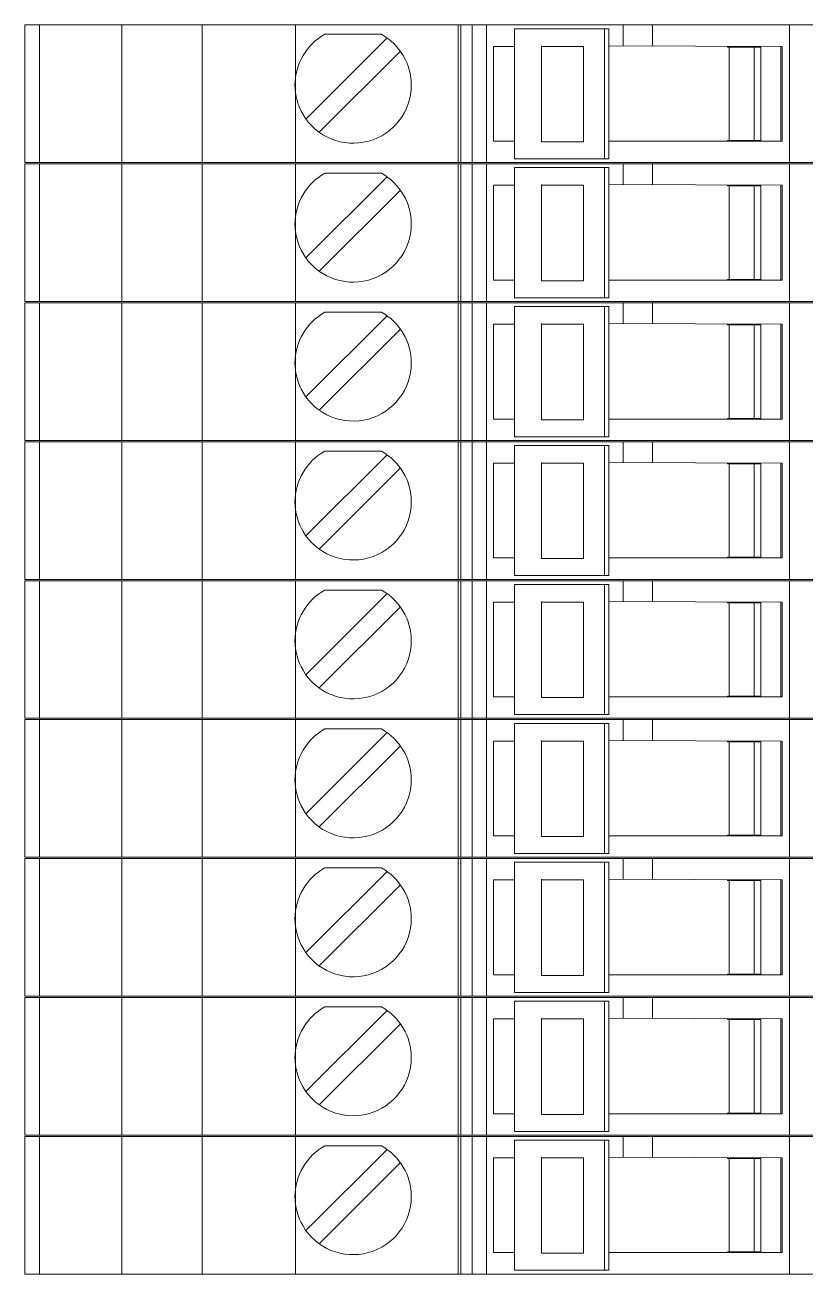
# Model space of a CAD drawing. Header units: millimetres. Extents: x 4962 to 7449, y 754 to 2938.
# Drawn here: x 5661.2 to 5690.37, y 2193.87 to 2240.62 of the extents above; entities that cross this region are included whole.
import ezdxf

# ---------------------------------------------------------------- set-up
doc = ezdxf.new("R2010")
doc.units = ezdxf.units.MM
doc.layers.add('000-PI-Oprema', color=30, linetype='Continuous', lineweight=5)

msp = doc.modelspace()

# ---------------------------------------------------------------- linework, layer by layer
at = {"layer": '000-PI-Oprema', "color": 0, "linetype": 'ByBlock', "lineweight": 0}
for p, q in [((5661.196, 2235.469), (5661.196, 2240.619)), ((5683.571, 2240.619), (5661.196, 2240.619)), ((5661.744, 2240.619), (5661.744, 2235.469)), ((5664.821, 2235.469), (5664.821, 2240.619)), ((5667.821, 2235.469), (5667.821, 2240.619)), ((5671.321, 2235.469), (5671.321, 2240.619)), ((5672.413, 2240.269), (5672.413, 2240.269)), ((5674.53, 2240.269), (5672.413, 2240.269)), ((5674.53, 2240.269), (5674.53, 2240.269)), ((5677.396, 2235.469), (5677.396, 2240.619)), ((5677.496, 2240.619), (5677.496, 2240.619)), ((5677.496, 2240.619), (5677.496, 2235.469)), ((5677.924, 2240.619), (5677.924, 2235.469)), ((5678.466, 2235.469), (5678.466, 2240.619)), ((5682.88, 2240.479), (5679.509, 2240.479)), ((5679.509, 2235.609), (5679.509, 2240.479)), ((5679.509, 2240.479), (5679.509, 2240.479)), ((5680.146, 2240.619), (5680.146, 2240.619)), ((5683.038, 2240.479), (5682.88, 2240.479)), ((5682.88, 2240.479), (5682.88, 2235.609)), ((5683.038, 2240.479), (5683.038, 2239.794)), ((5683.571, 2240.619), (5683.571, 2240.619)), ((5683.571, 2240.619), (5683.576, 2240.619)), ((5683.571, 2239.842), (5683.571, 2240.619)), ((5683.576, 2240.619), (5684.671, 2240.619)), ((5684.671, 2240.619), (5684.668, 2239.838)), ((5684.671, 2240.619), (5684.671, 2240.619)), ((5689.796, 2240.619), (5684.671, 2240.619)), ((5685.196, 2240.619), (5685.196, 2240.619)), ((5690.996, 2240.619), (5689.796, 2240.619)), ((5689.796, 2240.619), (5689.796, 2235.469)), ((5674.742, 2240.134), (5671.706, 2237.099)), ((5674.742, 2240.134), (5674.742, 2240.134)), ((5679.509, 2239.819), (5678.721, 2239.819)), ((5678.721, 2239.819), (5678.721, 2239.819)), ((5678.721, 2236.269), (5678.721, 2239.819)), ((5680.516, 2236.244), (5680.516, 2239.844)), ((5682.083, 2239.819), (5680.516, 2239.819)), ((5682.083, 2239.819), (5682.083, 2236.294)), ((5689.521, 2239.819), (5683.038, 2239.844)), ((5683.038, 2239.794), (5683.038, 2236.294)), ((5687.471, 2239.819), (5687.471, 2239.794)), ((5688.471, 2239.794), (5687.471, 2239.794)), ((5687.535, 2236.294), (5687.535, 2239.794)), ((5688.471, 2236.269), (5688.471, 2239.819)), ((5688.721, 2239.794), (5688.471, 2239.794)), ((5688.721, 2239.794), (5688.721, 2239.794)), ((5688.721, 2236.294), (5688.721, 2239.794)), ((5689.471, 2239.819), (5689.471, 2236.269)), ((5689.521, 2239.819), (5689.521, 2239.819)), ((5689.521, 2236.269), (5689.521, 2239.819)), ((5672.201, 2236.604), (5675.237, 2239.639)), ((5675.237, 2239.639), (5675.237, 2239.639)), ((5677.396, 2237.069), (5677.396, 2239.669)), ((5677.396, 2239.669), (5677.396, 2239.669)), ((5671.706, 2237.099), (5671.706, 2237.099)), ((5677.396, 2237.069), (5677.396, 2237.069)), ((5672.201, 2236.604), (5672.201, 2236.604)), ((5679.509, 2236.269), (5678.721, 2236.269)), ((5678.721, 2236.269), (5678.721, 2236.269)), ((5680.516, 2236.244), (5681.925, 2236.244)), ((5681.925, 2236.244), (5682.083, 2236.244)), ((5682.083, 2236.294), (5682.083, 2236.244)), ((5683.038, 2235.609), (5683.038, 2236.294)), ((5689.521, 2236.269), (5683.038, 2236.269)), ((5688.471, 2236.294), (5687.471, 2236.294)), ((5687.471, 2236.294), (5687.471, 2236.269)), ((5688.721, 2236.294), (5688.471, 2236.294)), ((5688.721, 2236.294), (5688.721, 2236.294)), ((5689.521, 2236.269), (5689.521, 2236.269)), ((5682.88, 2235.609), (5679.509, 2235.609)), ((5679.509, 2235.609), (5679.509, 2235.609)), ((5683.038, 2235.609), (5682.88, 2235.609)), ((5661.196, 2235.469), (5671.596, 2235.469)), ((5661.196, 2230.269), (5661.196, 2235.419)), ((5683.571, 2235.419), (5661.196, 2235.419)), ((5661.744, 2235.419), (5661.744, 2230.269)), ((5664.821, 2230.269), (5664.821, 2235.419)), ((5667.821, 2230.269), (5667.821, 2235.419)), ((5671.321, 2230.269), (5671.321, 2235.419)), ((5689.796, 2235.469), (5671.596, 2235.469)), ((5677.396, 2230.269), (5677.396, 2235.419)), ((5677.496, 2235.469), (5677.496, 2235.469)), ((5677.496, 2235.419), (5677.496, 2235.419)), ((5677.496, 2235.419), (5677.496, 2230.269)), ((5677.924, 2235.419), (5677.924, 2230.269)), ((5678.466, 2230.269), (5678.466, 2235.419)), ((5682.88, 2235.279), (5679.509, 2235.279)), ((5679.509, 2230.409), (5679.509, 2235.279)), ((5679.509, 2235.279), (5679.509, 2235.279)), ((5680.146, 2235.469), (5680.146, 2235.469)), ((5680.146, 2235.419), (5680.146, 2235.419)), ((5683.038, 2235.279), (5682.88, 2235.279)), ((5682.88, 2235.279), (5682.88, 2230.409)), ((5683.038, 2235.279), (5683.038, 2234.594)), ((5683.571, 2235.419), (5683.571, 2235.419)), ((5683.571, 2235.419), (5683.576, 2235.419)), ((5683.571, 2234.642), (5683.571, 2235.419)), ((5683.576, 2235.419), (5684.671, 2235.419)), ((5684.671, 2235.419), (5684.668, 2234.638)), ((5684.671, 2235.419), (5684.671, 2235.419)), ((5689.796, 2235.419), (5684.671, 2235.419)), ((5685.196, 2235.469), (5685.196, 2235.469)), ((5685.196, 2235.419), (5685.196, 2235.419)), ((5690.996, 2235.469), (5689.796, 2235.469)), ((5690.996, 2235.419), (5689.796, 2235.419)), ((5689.796, 2235.419), (5689.796, 2230.269)), ((5674.742, 2234.934), (5671.706, 2231.899)), ((5672.413, 2235.069), (5672.413, 2235.069)), ((5674.53, 2235.069), (5672.413, 2235.069)), ((5674.53, 2235.069), (5674.53, 2235.069)), ((5674.742, 2234.934), (5674.742, 2234.934)), ((5672.201, 2231.404), (5675.237, 2234.439)), ((5675.237, 2234.439), (5675.237, 2234.439)), ((5677.396, 2231.869), (5677.396, 2234.469)), ((5677.396, 2234.469), (5677.396, 2234.469)), ((5679.509, 2234.619), (5678.721, 2234.619)), ((5678.721, 2234.619), (5678.721, 2234.619)), ((5678.721, 2231.069), (5678.721, 2234.619)), ((5680.516, 2231.044), (5680.516, 2234.644)), ((5682.083, 2234.619), (5680.516, 2234.619)), ((5682.083, 2234.619), (5682.083, 2231.094)), ((5689.521, 2234.619), (5683.038, 2234.644)), ((5683.038, 2234.594), (5683.038, 2231.094)), ((5687.471, 2234.619), (5687.471, 2234.594)), ((5688.471, 2234.594), (5687.471, 2234.594)), ((5687.535, 2231.094), (5687.535, 2234.594)), ((5688.471, 2231.069), (5688.471, 2234.619)), ((5688.721, 2234.594), (5688.471, 2234.594)), ((5688.721, 2234.594), (5688.721, 2234.594)), ((5688.721, 2231.094), (5688.721, 2234.594)), ((5689.471, 2234.619), (5689.471, 2231.069)), ((5689.521, 2234.619), (5689.521, 2234.619)), ((5689.521, 2231.069), (5689.521, 2234.619)), ((5671.706, 2231.899), (5671.706, 2231.899)), ((5677.396, 2231.869), (5677.396, 2231.869)), ((5672.201, 2231.404), (5672.201, 2231.404)), ((5679.509, 2231.069), (5678.721, 2231.069)), ((5678.721, 2231.069), (5678.721, 2231.069)), ((5680.516, 2231.044), (5681.925, 2231.044)), ((5681.925, 2231.044), (5682.083, 2231.044)), ((5682.083, 2231.094), (5682.083, 2231.044)), ((5683.038, 2230.409), (5683.038, 2231.094)), ((5689.521, 2231.069), (5683.038, 2231.069)), ((5688.471, 2231.094), (5687.471, 2231.094)), ((5687.471, 2231.094), (5687.471, 2231.069)), ((5688.721, 2231.094), (5688.471, 2231.094)), ((5688.721, 2231.094), (5688.721, 2231.094)), ((5689.521, 2231.069), (5689.521, 2231.069)), ((5661.196, 2230.269), (5671.596, 2230.269)), ((5661.196, 2225.069), (5661.196, 2230.219)), ((5683.571, 2230.219), (5661.196, 2230.219)), ((5661.744, 2230.219), (5661.744, 2225.069)), ((5664.821, 2225.069), (5664.821, 2230.219)), ((5667.821, 2225.069), (5667.821, 2230.219)), ((5671.321, 2225.069), (5671.321, 2230.219)), ((5689.796, 2230.269), (5671.596, 2230.269)), ((5677.396, 2225.069), (5677.396, 2230.219)), ((5677.496, 2230.269), (5677.496, 2230.269)), ((5677.496, 2230.219), (5677.496, 2230.219)), ((5677.496, 2230.219), (5677.496, 2225.069)), ((5677.924, 2230.219), (5677.924, 2225.069)), ((5678.466, 2225.069), (5678.466, 2230.219)), ((5682.88, 2230.409), (5679.509, 2230.409)), ((5679.509, 2230.409), (5679.509, 2230.409)), ((5682.88, 2230.079), (5679.509, 2230.079)), ((5679.509, 2225.209), (5679.509, 2230.079)), ((5679.509, 2230.079), (5679.509, 2230.079)), ((5680.146, 2230.269), (5680.146, 2230.269)), ((5680.146, 2230.219), (5680.146, 2230.219)), ((5683.038, 2230.409), (5682.88, 2230.409)), ((5683.038, 2230.079), (5682.88, 2230.079)), ((5682.88, 2230.079), (5682.88, 2225.209)), ((5683.038, 2230.079), (5683.038, 2229.394)), ((5683.571, 2230.219), (5683.571, 2230.219)), ((5683.571, 2230.219), (5683.576, 2230.219)), ((5683.571, 2229.442), (5683.571, 2230.219)), ((5683.576, 2230.219), (5684.671, 2230.219)), ((5684.671, 2230.219), (5684.668, 2229.438)), ((5684.671, 2230.219), (5684.671, 2230.219)), ((5689.796, 2230.219), (5684.671, 2230.219)), ((5685.196, 2230.269), (5685.196, 2230.269)), ((5685.196, 2230.219), (5685.196, 2230.219)), ((5690.996, 2230.269), (5689.796, 2230.269)), ((5690.996, 2230.219), (5689.796, 2230.219)), ((5689.796, 2230.219), (5689.796, 2225.069)), ((5674.742, 2229.734), (5671.706, 2226.699)), ((5672.413, 2229.869), (5672.413, 2229.869)), ((5674.53, 2229.869), (5672.413, 2229.869)), ((5674.53, 2229.869), (5674.53, 2229.869)), ((5674.742, 2229.734), (5674.742, 2229.734)), ((5672.201, 2226.204), (5675.237, 2229.239)), ((5675.237, 2229.239), (5675.237, 2229.239)), ((5677.396, 2226.669), (5677.396, 2229.269)), ((5677.396, 2229.269), (5677.396, 2229.269)), ((5679.509, 2229.419), (5678.721, 2229.419)), ((5678.721, 2229.419), (5678.721, 2229.419)), ((5678.721, 2225.869), (5678.721, 2229.419)), ((5680.516, 2225.844), (5680.516, 2229.444)), ((5682.083, 2229.419), (5680.516, 2229.419)), ((5682.083, 2229.419), (5682.083, 2225.894)), ((5689.521, 2229.419), (5683.038, 2229.444)), ((5683.038, 2229.394), (5683.038, 2225.894)), ((5687.471, 2229.419), (5687.471, 2229.394)), ((5688.471, 2229.394), (5687.471, 2229.394)), ((5687.535, 2225.894), (5687.535, 2229.394)), ((5688.471, 2225.869), (5688.471, 2229.419)), ((5688.721, 2229.394), (5688.471, 2229.394)), ((5688.721, 2229.394), (5688.721, 2229.394)), ((5688.721, 2225.894), (5688.721, 2229.394)), ((5689.471, 2229.419), (5689.471, 2225.869)), ((5689.521, 2229.419), (5689.521, 2229.419)), ((5689.521, 2225.869), (5689.521, 2229.419)), ((5671.706, 2226.699), (5671.706, 2226.699)), ((5677.396, 2226.669), (5677.396, 2226.669)), ((5672.201, 2226.204), (5672.201, 2226.204)), ((5679.509, 2225.869), (5678.721, 2225.869)), ((5678.721, 2225.869), (5678.721, 2225.869)), ((5680.516, 2225.844), (5681.925, 2225.844)), ((5681.925, 2225.844), (5682.083, 2225.844)), ((5682.083, 2225.894), (5682.083, 2225.844)), ((5683.038, 2225.209), (5683.038, 2225.894)), ((5689.521, 2225.869), (5683.038, 2225.869)), ((5688.471, 2225.894), (5687.471, 2225.894)), ((5687.471, 2225.894), (5687.471, 2225.869)), ((5688.721, 2225.894), (5688.471, 2225.894)), ((5688.721, 2225.894), (5688.721, 2225.894)), ((5689.521, 2225.869), (5689.521, 2225.869)), ((5661.196, 2225.069), (5671.596, 2225.069)), ((5661.196, 2219.869), (5661.196, 2225.019)), ((5683.571, 2225.019), (5661.196, 2225.019)), ((5661.744, 2225.019), (5661.744, 2219.869)), ((5664.821, 2219.869), (5664.821, 2225.019)), ((5667.821, 2219.869), (5667.821, 2225.019)), ((5671.321, 2219.869), (5671.321, 2225.019)), ((5689.796, 2225.069), (5671.596, 2225.069)), ((5677.396, 2219.869), (5677.396, 2225.019)), ((5677.496, 2225.069), (5677.496, 2225.069)), ((5677.496, 2225.019), (5677.496, 2225.019)), ((5677.496, 2225.019), (5677.496, 2219.869)), ((5677.924, 2225.019), (5677.924, 2219.869)), ((5678.466, 2219.869), (5678.466, 2225.019)), ((5682.88, 2225.209), (5679.509, 2225.209)), ((5679.509, 2225.209), (5679.509, 2225.209)), ((5682.88, 2224.879), (5679.509, 2224.879)), ((5679.509, 2220.009), (5679.509, 2224.879)), ((5679.509, 2224.879), (5679.509, 2224.879)), ((5680.146, 2225.069), (5680.146, 2225.069)), ((5680.146, 2225.019), (5680.146, 2225.019)), ((5683.038, 2225.209), (5682.88, 2225.209)), ((5683.038, 2224.879), (5682.88, 2224.879)), ((5682.88, 2224.879), (5682.88, 2220.009)), ((5683.038, 2224.879), (5683.038, 2224.194)), ((5683.571, 2225.019), (5683.571, 2225.019)), ((5683.571, 2225.019), (5683.576, 2225.019)), ((5683.571, 2224.242), (5683.571, 2225.019)), ((5683.576, 2225.019), (5684.671, 2225.019)), ((5684.671, 2225.019), (5684.668, 2224.238)), ((5684.671, 2225.019), (5684.671, 2225.019)), ((5689.796, 2225.019), (5684.671, 2225.019)), ((5685.196, 2225.069), (5685.196, 2225.069)), ((5685.196, 2225.019), (5685.196, 2225.019)), ((5690.996, 2225.069), (5689.796, 2225.069)), ((5690.996, 2225.019), (5689.796, 2225.019)), ((5689.796, 2225.019), (5689.796, 2219.869)), ((5674.742, 2224.534), (5671.706, 2221.499)), ((5672.413, 2224.669), (5672.413, 2224.669)), ((5674.53, 2224.669), (5672.413, 2224.669)), ((5674.53, 2224.669), (5674.53, 2224.669)), ((5674.742, 2224.534), (5674.742, 2224.534)), ((5672.201, 2221.004), (5675.237, 2224.039)), ((5675.237, 2224.039), (5675.237, 2224.039)), ((5677.396, 2221.469), (5677.396, 2224.069)), ((5677.396, 2224.069), (5677.396, 2224.069)), ((5679.509, 2224.219), (5678.721, 2224.219)), ((5678.721, 2224.219), (5678.721, 2224.219)), ((5678.721, 2220.669), (5678.721, 2224.219)), ((5680.516, 2220.644), (5680.516, 2224.244)), ((5682.083, 2224.219), (5680.516, 2224.219)), ((5682.083, 2224.219), (5682.083, 2220.694)), ((5689.521, 2224.219), (5683.038, 2224.244)), ((5683.038, 2224.194), (5683.038, 2220.694)), ((5687.471, 2224.219), (5687.471, 2224.194)), ((5688.471, 2224.194), (5687.471, 2224.194)), ((5687.535, 2220.694), (5687.535, 2224.194)), ((5688.471, 2220.669), (5688.471, 2224.219)), ((5688.721, 2224.194), (5688.471, 2224.194)), ((5688.721, 2224.194), (5688.721, 2224.194)), ((5688.721, 2220.694), (5688.721, 2224.194)), ((5689.471, 2224.219), (5689.471, 2220.669)), ((5689.521, 2224.219), (5689.521, 2224.219)), ((5689.521, 2220.669), (5689.521, 2224.219)), ((5671.706, 2221.499), (5671.706, 2221.499)), ((5677.396, 2221.469), (5677.396, 2221.469)), ((5672.201, 2221.004), (5672.201, 2221.004)), ((5679.509, 2220.669), (5678.721, 2220.669)), ((5678.721, 2220.669), (5678.721, 2220.669)), ((5680.516, 2220.644), (5681.925, 2220.644)), ((5681.925, 2220.644), (5682.083, 2220.644)), ((5682.083, 2220.694), (5682.083, 2220.644)), ((5683.038, 2220.009), (5683.038, 2220.694)), ((5689.521, 2220.669), (5683.038, 2220.669)), ((5688.471, 2220.694), (5687.471, 2220.694)), ((5687.471, 2220.694), (5687.471, 2220.669)), ((5688.721, 2220.694), (5688.471, 2220.694)), ((5688.721, 2220.694), (5688.721, 2220.694)), ((5689.521, 2220.669), (5689.521, 2220.669)), ((5661.196, 2219.869), (5671.596, 2219.869)), ((5661.196, 2214.669), (5661.196, 2219.819)), ((5683.571, 2219.819), (5661.196, 2219.819)), ((5661.744, 2219.819), (5661.744, 2214.669)), ((5664.821, 2214.669), (5664.821, 2219.819)), ((5667.821, 2214.669), (5667.821, 2219.819)), ((5671.321, 2214.669), (5671.321, 2219.819)), ((5689.796, 2219.869), (5671.596, 2219.869)), ((5677.396, 2214.669), (5677.396, 2219.819)), ((5677.496, 2219.869), (5677.496, 2219.869)), ((5677.496, 2219.819), (5677.496, 2219.819)), ((5677.496, 2219.819), (5677.496, 2214.669)), ((5677.924, 2219.819), (5677.924, 2214.669)), ((5678.466, 2214.669), (5678.466, 2219.819)), ((5682.88, 2220.009), (5679.509, 2220.009)), ((5679.509, 2220.009), (5679.509, 2220.009)), ((5680.146, 2219.869), (5680.146, 2219.869)), ((5680.146, 2219.819), (5680.146, 2219.819)), ((5683.038, 2220.009), (5682.88, 2220.009)), ((5683.571, 2219.819), (5683.571, 2219.819)), ((5683.571, 2219.819), (5683.576, 2219.819)), ((5683.571, 2219.042), (5683.571, 2219.819)), ((5683.576, 2219.819), (5684.671, 2219.819)), ((5684.671, 2219.819), (5684.668, 2219.038)), ((5684.671, 2219.819), (5684.671, 2219.819)), ((5689.796, 2219.819), (5684.671, 2219.819)), ((5685.196, 2219.869), (5685.196, 2219.869)), ((5685.196, 2219.819), (5685.196, 2219.819)), ((5690.996, 2219.869), (5689.796, 2219.869)), ((5690.996, 2219.819), (5689.796, 2219.819)), ((5689.796, 2219.819), (5689.796, 2214.669)), ((5674.742, 2219.334), (5671.706, 2216.299)), ((5672.413, 2219.469), (5672.413, 2219.469)), ((5674.53, 2219.469), (5672.413, 2219.469)), ((5674.53, 2219.469), (5674.53, 2219.469)), ((5674.742, 2219.334), (5674.742, 2219.334)), ((5682.88, 2219.679), (5679.509, 2219.679)), ((5679.509, 2214.809), (5679.509, 2219.679)), ((5679.509, 2219.679), (5679.509, 2219.679)), ((5683.038, 2219.679), (5682.88, 2219.679)), ((5682.88, 2219.679), (5682.88, 2214.809)), ((5683.038, 2219.679), (5683.038, 2218.994)), ((5672.201, 2215.804), (5675.237, 2218.839)), ((5675.237, 2218.839), (5675.237, 2218.839)), ((5677.396, 2216.269), (5677.396, 2218.869)), ((5677.396, 2218.869), (5677.396, 2218.869)), ((5679.509, 2219.019), (5678.721, 2219.019)), ((5678.721, 2219.019), (5678.721, 2219.019)), ((5678.721, 2215.469), (5678.721, 2219.019)), ((5680.516, 2215.444), (5680.516, 2219.044)), ((5682.083, 2219.019), (5680.516, 2219.019)), ((5682.083, 2219.019), (5682.083, 2215.494)), ((5689.521, 2219.019), (5683.038, 2219.044)), ((5683.038, 2218.994), (5683.038, 2215.494)), ((5687.471, 2219.019), (5687.471, 2218.994)), ((5688.471, 2218.994), (5687.471, 2218.994)), ((5687.535, 2215.494), (5687.535, 2218.994)), ((5688.471, 2215.469), (5688.471, 2219.019)), ((5688.721, 2218.994), (5688.471, 2218.994)), ((5688.721, 2218.994), (5688.721, 2218.994)), ((5688.721, 2215.494), (5688.721, 2218.994)), ((5689.471, 2219.019), (5689.471, 2215.469)), ((5689.521, 2219.019), (5689.521, 2219.019)), ((5689.521, 2215.469), (5689.521, 2219.019)), ((5671.706, 2216.299), (5671.706, 2216.299)), ((5677.396, 2216.269), (5677.396, 2216.269)), ((5672.201, 2215.804), (5672.201, 2215.804)), ((5682.083, 2215.494), (5682.083, 2215.444)), ((5683.038, 2214.809), (5683.038, 2215.494)), ((5688.471, 2215.494), (5687.471, 2215.494)), ((5687.471, 2215.494), (5687.471, 2215.469)), ((5688.721, 2215.494), (5688.471, 2215.494)), ((5688.721, 2215.494), (5688.721, 2215.494)), ((5679.509, 2215.469), (5678.721, 2215.469)), ((5678.721, 2215.469), (5678.721, 2215.469)), ((5680.516, 2215.444), (5681.925, 2215.444)), ((5681.925, 2215.444), (5682.083, 2215.444)), ((5689.521, 2215.469), (5683.038, 2215.469)), ((5689.521, 2215.469), (5689.521, 2215.469)), ((5661.196, 2214.669), (5671.596, 2214.669)), ((5661.196, 2209.469), (5661.196, 2214.619)), ((5683.571, 2214.619), (5661.196, 2214.619)), ((5661.744, 2214.619), (5661.744, 2209.469)), ((5664.821, 2209.469), (5664.821, 2214.619)), ((5667.821, 2209.469), (5667.821, 2214.619)), ((5671.321, 2209.469), (5671.321, 2214.619)), ((5689.796, 2214.669), (5671.596, 2214.669)), ((5677.396, 2209.469), (5677.396, 2214.619)), ((5677.496, 2214.669), (5677.496, 2214.669)), ((5677.496, 2214.619), (5677.496, 2214.619)), ((5677.496, 2214.619), (5677.496, 2209.469)), ((5677.924, 2214.619), (5677.924, 2209.469)), ((5678.466, 2209.469), (5678.466, 2214.619)), ((5682.88, 2214.809), (5679.509, 2214.809)), ((5679.509, 2214.809), (5679.509, 2214.809)), ((5680.146, 2214.669), (5680.146, 2214.669)), ((5680.146, 2214.619), (5680.146, 2214.619)), ((5683.038, 2214.809), (5682.88, 2214.809)), ((5683.571, 2214.619), (5683.571, 2214.619)), ((5683.571, 2214.619), (5683.576, 2214.619)), ((5683.571, 2213.842), (5683.571, 2214.619)), ((5683.576, 2214.619), (5684.671, 2214.619)), ((5684.671, 2214.619), (5684.668, 2213.838)), ((5684.671, 2214.619), (5684.671, 2214.619)), ((5689.796, 2214.619), (5684.671, 2214.619)), ((5685.196, 2214.669), (5685.196, 2214.669)), ((5685.196, 2214.619), (5685.196, 2214.619)), ((5690.996, 2214.669), (5689.796, 2214.669)), ((5690.996, 2214.619), (5689.796, 2214.619)), ((5689.796, 2214.619), (5689.796, 2209.469)), ((5674.742, 2214.134), (5671.706, 2211.099)), ((5672.413, 2214.269), (5672.413, 2214.269)), ((5674.53, 2214.269), (5672.413, 2214.269)), ((5674.53, 2214.269), (5674.53, 2214.269)), ((5674.742, 2214.134), (5674.742, 2214.134)), ((5682.88, 2214.479), (5679.509, 2214.479)), ((5679.509, 2209.609), (5679.509, 2214.479)), ((5679.509, 2214.479), (5679.509, 2214.479)), ((5683.038, 2214.479), (5682.88, 2214.479)), ((5682.88, 2214.479), (5682.88, 2209.609)), ((5683.038, 2214.479), (5683.038, 2213.794)), ((5672.201, 2210.604), (5675.237, 2213.639)), ((5675.237, 2213.639), (5675.237, 2213.639)), ((5677.396, 2211.069), (5677.396, 2213.669)), ((5677.396, 2213.669), (5677.396, 2213.669)), ((5679.509, 2213.819), (5678.721, 2213.819)), ((5678.721, 2213.819), (5678.721, 2213.819)), ((5678.721, 2210.269), (5678.721, 2213.819)), ((5680.516, 2210.244), (5680.516, 2213.844)), ((5682.083, 2213.819), (5680.516, 2213.819)), ((5682.083, 2213.819), (5682.083, 2210.294)), ((5689.521, 2213.819), (5683.038, 2213.844)), ((5683.038, 2213.794), (5683.038, 2210.294)), ((5687.471, 2213.819), (5687.471, 2213.794)), ((5688.471, 2213.794), (5687.471, 2213.794)), ((5687.535, 2210.294), (5687.535, 2213.794)), ((5688.471, 2210.269), (5688.471, 2213.819)), ((5688.721, 2213.794), (5688.471, 2213.794)), ((5688.721, 2213.794), (5688.721, 2213.794)), ((5688.721, 2210.294), (5688.721, 2213.794)), ((5689.471, 2213.819), (5689.471, 2210.269)), ((5689.521, 2213.819), (5689.521, 2213.819)), ((5689.521, 2210.269), (5689.521, 2213.819)), ((5671.706, 2211.099), (5671.706, 2211.099)), ((5677.396, 2211.069), (5677.396, 2211.069)), ((5672.201, 2210.604), (5672.201, 2210.604)), ((5679.509, 2210.269), (5678.721, 2210.269)), ((5678.721, 2210.269), (5678.721, 2210.269)), ((5680.516, 2210.244), (5681.925, 2210.244)), ((5681.925, 2210.244), (5682.083, 2210.244)), ((5682.083, 2210.294), (5682.083, 2210.244)), ((5683.038, 2209.609), (5683.038, 2210.294)), ((5689.521, 2210.269), (5683.038, 2210.269)), ((5688.471, 2210.294), (5687.471, 2210.294)), ((5687.471, 2210.294), (5687.471, 2210.269)), ((5688.721, 2210.294), (5688.471, 2210.294)), ((5688.721, 2210.294), (5688.721, 2210.294)), ((5689.521, 2210.269), (5689.521, 2210.269)), ((5661.196, 2209.469), (5671.596, 2209.469)), ((5661.196, 2204.269), (5661.196, 2209.419)), ((5683.571, 2209.419), (5661.196, 2209.419)), ((5661.744, 2209.419), (5661.744, 2204.269)), ((5664.821, 2204.269), (5664.821, 2209.419)), ((5667.821, 2204.269), (5667.821, 2209.419)), ((5671.321, 2204.269), (5671.321, 2209.419)), ((5689.796, 2209.469), (5671.596, 2209.469)), ((5677.396, 2204.269), (5677.396, 2209.419)), ((5677.496, 2209.469), (5677.496, 2209.469)), ((5677.496, 2209.419), (5677.496, 2209.419)), ((5677.496, 2209.419), (5677.496, 2204.269)), ((5677.924, 2209.419), (5677.924, 2204.269)), ((5678.466, 2204.269), (5678.466, 2209.419)), ((5682.88, 2209.609), (5679.509, 2209.609)), ((5679.509, 2209.609), (5679.509, 2209.609)), ((5680.146, 2209.469), (5680.146, 2209.469)), ((5680.146, 2209.419), (5680.146, 2209.419)), ((5683.038, 2209.609), (5682.88, 2209.609)), ((5683.571, 2209.419), (5683.571, 2209.419)), ((5683.571, 2209.419), (5683.576, 2209.419)), ((5683.571, 2208.642), (5683.571, 2209.419)), ((5683.576, 2209.419), (5684.671, 2209.419)), ((5684.671, 2209.419), (5684.668, 2208.638)), ((5684.671, 2209.419), (5684.671, 2209.419)), ((5689.796, 2209.419), (5684.671, 2209.419)), ((5685.196, 2209.469), (5685.196, 2209.469)), ((5685.196, 2209.419), (5685.196, 2209.419)), ((5690.996, 2209.469), (5689.796, 2209.469)), ((5690.996, 2209.419), (5689.796, 2209.419)), ((5689.796, 2209.419), (5689.796, 2204.269)), ((5672.413, 2209.069), (5672.413, 2209.069)), ((5674.53, 2209.069), (5672.413, 2209.069)), ((5674.53, 2209.069), (5674.53, 2209.069)), ((5682.88, 2209.279), (5679.509, 2209.279)), ((5679.509, 2204.409), (5679.509, 2209.279)), ((5679.509, 2209.279), (5679.509, 2209.279)), ((5683.038, 2209.279), (5682.88, 2209.279)), ((5682.88, 2209.279), (5682.88, 2204.409)), ((5683.038, 2209.279), (5683.038, 2208.594)), ((5674.742, 2208.934), (5671.706, 2205.899)), ((5674.742, 2208.934), (5674.742, 2208.934)), ((5679.509, 2208.619), (5678.721, 2208.619)), ((5678.721, 2208.619), (5678.721, 2208.619)), ((5678.721, 2205.069), (5678.721, 2208.619)), ((5680.516, 2205.044), (5680.516, 2208.644)), ((5682.083, 2208.619), (5680.516, 2208.619)), ((5682.083, 2208.619), (5682.083, 2205.094)), ((5689.521, 2208.619), (5683.038, 2208.644)), ((5683.038, 2208.594), (5683.038, 2205.094)), ((5687.471, 2208.619), (5687.471, 2208.594)), ((5688.471, 2208.594), (5687.471, 2208.594)), ((5687.535, 2205.094), (5687.535, 2208.594)), ((5688.471, 2205.069), (5688.471, 2208.619)), ((5688.721, 2208.594), (5688.471, 2208.594)), ((5688.721, 2208.594), (5688.721, 2208.594)), ((5688.721, 2205.094), (5688.721, 2208.594)), ((5689.471, 2208.619), (5689.471, 2205.069)), ((5689.521, 2208.619), (5689.521, 2208.619)), ((5689.521, 2205.069), (5689.521, 2208.619)), ((5672.201, 2205.404), (5675.237, 2208.439)), ((5675.237, 2208.439), (5675.237, 2208.439)), ((5677.396, 2205.869), (5677.396, 2208.469)), ((5677.396, 2208.469), (5677.396, 2208.469)), ((5671.706, 2205.899), (5671.706, 2205.899)), ((5677.396, 2205.869), (5677.396, 2205.869)), ((5672.201, 2205.404), (5672.201, 2205.404)), ((5679.509, 2205.069), (5678.721, 2205.069)), ((5678.721, 2205.069), (5678.721, 2205.069)), ((5680.516, 2205.044), (5681.925, 2205.044)), ((5681.925, 2205.044), (5682.083, 2205.044)), ((5682.083, 2205.094), (5682.083, 2205.044)), ((5683.038, 2204.409), (5683.038, 2205.094)), ((5689.521, 2205.069), (5683.038, 2205.069)), ((5688.471, 2205.094), (5687.471, 2205.094)), ((5687.471, 2205.094), (5687.471, 2205.069)), ((5688.721, 2205.094), (5688.471, 2205.094)), ((5688.721, 2205.094), (5688.721, 2205.094)), ((5689.521, 2205.069), (5689.521, 2205.069)), ((5661.196, 2204.269), (5671.596, 2204.269)), ((5689.796, 2204.269), (5671.596, 2204.269)), ((5677.496, 2204.269), (5677.496, 2204.269)), ((5682.88, 2204.409), (5679.509, 2204.409)), ((5679.509, 2204.409), (5679.509, 2204.409)), ((5680.146, 2204.269), (5680.146, 2204.269)), ((5683.038, 2204.409), (5682.88, 2204.409)), ((5685.196, 2204.269), (5685.196, 2204.269)), ((5690.996, 2204.269), (5689.796, 2204.269)), ((5661.196, 2199.069), (5661.196, 2204.219)), ((5683.571, 2204.219), (5661.196, 2204.219)), ((5661.744, 2204.219), (5661.744, 2199.069)), ((5664.821, 2199.069), (5664.821, 2204.219)), ((5667.821, 2199.069), (5667.821, 2204.219)), ((5671.321, 2199.069), (5671.321, 2204.219)), ((5672.413, 2203.869), (5672.413, 2203.869)), ((5674.53, 2203.869), (5672.413, 2203.869)), ((5674.53, 2203.869), (5674.53, 2203.869)), ((5677.396, 2199.069), (5677.396, 2204.219)), ((5677.496, 2204.219), (5677.496, 2204.219)), ((5677.496, 2204.219), (5677.496, 2199.069)), ((5677.924, 2204.219), (5677.924, 2199.069)), ((5678.466, 2199.069), (5678.466, 2204.219)), ((5682.88, 2204.079), (5679.509, 2204.079)), ((5679.509, 2199.209), (5679.509, 2204.079)), ((5679.509, 2204.079), (5679.509, 2204.079)), ((5680.146, 2204.219), (5680.146, 2204.219)), ((5683.038, 2204.079), (5682.88, 2204.079)), ((5682.88, 2204.079), (5682.88, 2199.209)), ((5683.038, 2204.079), (5683.038, 2203.394)), ((5683.571, 2204.219), (5683.571, 2204.219)), ((5683.571, 2204.219), (5683.576, 2204.219)), ((5683.571, 2203.442), (5683.571, 2204.219)), ((5683.576, 2204.219), (5684.671, 2204.219)), ((5684.671, 2204.219), (5684.668, 2203.438)), ((5684.671, 2204.219), (5684.671, 2204.219)), ((5689.796, 2204.219), (5684.671, 2204.219)), ((5685.196, 2204.219), (5685.196, 2204.219)), ((5690.996, 2204.219), (5689.796, 2204.219)), ((5689.796, 2204.219), (5689.796, 2199.069)), ((5674.742, 2203.734), (5671.706, 2200.699)), ((5674.742, 2203.734), (5674.742, 2203.734)), ((5679.509, 2203.419), (5678.721, 2203.419)), ((5678.721, 2203.419), (5678.721, 2203.419)), ((5678.721, 2199.869), (5678.721, 2203.419)), ((5680.516, 2199.844), (5680.516, 2203.444)), ((5682.083, 2203.419), (5680.516, 2203.419)), ((5682.083, 2203.419), (5682.083, 2199.894)), ((5689.521, 2203.419), (5683.038, 2203.444)), ((5683.038, 2203.394), (5683.038, 2199.894)), ((5687.471, 2203.419), (5687.471, 2203.394)), ((5688.471, 2203.394), (5687.471, 2203.394)), ((5687.535, 2199.894), (5687.535, 2203.394)), ((5688.471, 2199.869), (5688.471, 2203.419)), ((5688.721, 2203.394), (5688.471, 2203.394)), ((5688.721, 2203.394), (5688.721, 2203.394)), ((5688.721, 2199.894), (5688.721, 2203.394)), ((5689.471, 2203.419), (5689.471, 2199.869)), ((5689.521, 2203.419), (5689.521, 2203.419)), ((5689.521, 2199.869), (5689.521, 2203.419)), ((5672.201, 2200.204), (5675.237, 2203.239)), ((5675.237, 2203.239), (5675.237, 2203.239)), ((5677.396, 2200.669), (5677.396, 2203.269)), ((5677.396, 2203.269), (5677.396, 2203.269)), ((5671.706, 2200.699), (5671.706, 2200.699)), ((5677.396, 2200.669), (5677.396, 2200.669)), ((5672.201, 2200.204), (5672.201, 2200.204)), ((5679.509, 2199.869), (5678.721, 2199.869)), ((5678.721, 2199.869), (5678.721, 2199.869)), ((5680.516, 2199.844), (5681.925, 2199.844)), ((5681.925, 2199.844), (5682.083, 2199.844)), ((5682.083, 2199.894), (5682.083, 2199.844)), ((5683.038, 2199.209), (5683.038, 2199.894)), ((5689.521, 2199.869), (5683.038, 2199.869)), ((5688.471, 2199.894), (5687.471, 2199.894)), ((5687.471, 2199.894), (5687.471, 2199.869)), ((5688.721, 2199.894), (5688.471, 2199.894)), ((5688.721, 2199.894), (5688.721, 2199.894)), ((5689.521, 2199.869), (5689.521, 2199.869)), ((5682.88, 2199.209), (5679.509, 2199.209)), ((5679.509, 2199.209), (5679.509, 2199.209)), ((5683.038, 2199.209), (5682.88, 2199.209)), ((5661.196, 2199.069), (5671.596, 2199.069)), ((5661.196, 2193.869), (5661.196, 2199.019)), ((5683.571, 2199.019), (5661.196, 2199.019)), ((5661.744, 2199.019), (5661.744, 2193.869)), ((5664.821, 2193.869), (5664.821, 2199.019)), ((5667.821, 2193.869), (5667.821, 2199.019)), ((5671.321, 2193.869), (5671.321, 2199.019)), ((5689.796, 2199.069), (5671.596, 2199.069)), ((5672.413, 2198.669), (5672.413, 2198.669)), ((5674.53, 2198.669), (5672.413, 2198.669)), ((5674.53, 2198.669), (5674.53, 2198.669)), ((5677.396, 2193.869), (5677.396, 2199.019)), ((5677.496, 2199.069), (5677.496, 2199.069)), ((5677.496, 2199.019), (5677.496, 2199.019)), ((5677.496, 2199.019), (5677.496, 2193.869)), ((5677.924, 2199.019), (5677.924, 2193.869)), ((5678.466, 2193.869), (5678.466, 2199.019)), ((5682.88, 2198.879), (5679.509, 2198.879)), ((5679.509, 2194.009), (5679.509, 2198.879)), ((5679.509, 2198.879), (5679.509, 2198.879)), ((5680.146, 2199.069), (5680.146, 2199.069)), ((5680.146, 2199.019), (5680.146, 2199.019)), ((5683.038, 2198.879), (5682.88, 2198.879)), ((5682.88, 2198.879), (5682.88, 2194.009)), ((5683.038, 2198.879), (5683.038, 2198.194)), ((5683.571, 2199.019), (5683.571, 2199.019)), ((5683.571, 2199.019), (5683.576, 2199.019)), ((5683.571, 2198.242), (5683.571, 2199.019)), ((5683.576, 2199.019), (5684.671, 2199.019)), ((5684.671, 2199.019), (5684.668, 2198.238)), ((5684.671, 2199.019), (5684.671, 2199.019)), ((5689.796, 2199.019), (5684.671, 2199.019)), ((5685.196, 2199.069), (5685.196, 2199.069)), ((5685.196, 2199.019), (5685.196, 2199.019)), ((5690.996, 2199.069), (5689.796, 2199.069)), ((5690.996, 2199.019), (5689.796, 2199.019)), ((5689.796, 2199.019), (5689.796, 2193.869)), ((5674.742, 2198.534), (5671.706, 2195.499)), ((5674.742, 2198.534), (5674.742, 2198.534)), ((5679.509, 2198.219), (5678.721, 2198.219)), ((5678.721, 2198.219), (5678.721, 2198.219)), ((5678.721, 2194.669), (5678.721, 2198.219)), ((5680.516, 2194.644), (5680.516, 2198.244)), ((5682.083, 2198.219), (5680.516, 2198.219)), ((5682.083, 2198.219), (5682.083, 2194.694)), ((5689.521, 2198.219), (5683.038, 2198.244)), ((5683.038, 2198.194), (5683.038, 2194.694)), ((5687.471, 2198.219), (5687.471, 2198.194)), ((5688.471, 2198.194), (5687.471, 2198.194)), ((5687.535, 2194.694), (5687.535, 2198.194)), ((5688.471, 2194.669), (5688.471, 2198.219)), ((5688.721, 2198.194), (5688.471, 2198.194)), ((5688.721, 2198.194), (5688.721, 2198.194)), ((5688.721, 2194.694), (5688.721, 2198.194)), ((5689.471, 2198.219), (5689.471, 2194.669)), ((5689.521, 2198.219), (5689.521, 2198.219)), ((5689.521, 2194.669), (5689.521, 2198.219)), ((5672.201, 2195.004), (5675.237, 2198.039)), ((5675.237, 2198.039), (5675.237, 2198.039)), ((5677.396, 2195.469), (5677.396, 2198.069)), ((5677.396, 2198.069), (5677.396, 2198.069)), ((5671.706, 2195.499), (5671.706, 2195.499)), ((5677.396, 2195.469), (5677.396, 2195.469)), ((5672.201, 2195.004), (5672.201, 2195.004)), ((5679.509, 2194.669), (5678.721, 2194.669)), ((5678.721, 2194.669), (5678.721, 2194.669)), ((5680.516, 2194.644), (5681.925, 2194.644)), ((5681.925, 2194.644), (5682.083, 2194.644)), ((5682.083, 2194.694), (5682.083, 2194.644)), ((5683.038, 2194.009), (5683.038, 2194.694)), ((5689.521, 2194.669), (5683.038, 2194.669)), ((5688.471, 2194.694), (5687.471, 2194.694)), ((5687.471, 2194.694), (5687.471, 2194.669)), ((5688.721, 2194.694), (5688.471, 2194.694)), ((5688.721, 2194.694), (5688.721, 2194.694)), ((5689.521, 2194.669), (5689.521, 2194.669)), ((5682.88, 2194.009), (5679.509, 2194.009)), ((5679.509, 2194.009), (5679.509, 2194.009)), ((5683.038, 2194.009), (5682.88, 2194.009)), ((5661.196, 2193.869), (5671.596, 2193.869)), ((5689.796, 2193.869), (5671.596, 2193.869)), ((5677.496, 2193.869), (5677.496, 2193.869)), ((5680.146, 2193.869), (5680.146, 2193.869)), ((5685.196, 2193.869), (5685.196, 2193.869)), ((5690.996, 2193.869), (5689.796, 2193.869))]:
    msp.add_line(p, q, dxfattribs=at)
for centre, start, end in [((5673.471, 2238.369), 119.1246, 149.5497), ((5673.471, 2238.369), 0, 60.8754), ((5673.471, 2238.369), 210.4503, 0), ((5673.471, 2233.169), 119.1246, 149.5497), ((5673.471, 2233.169), 0, 60.8754), ((5673.471, 2233.169), 210.4503, 0), ((5673.471, 2227.969), 119.1246, 149.5497), ((5673.471, 2227.969), 0, 60.8754), ((5673.471, 2227.969), 210.4503, 0), ((5673.471, 2222.769), 119.1246, 149.5497), ((5673.471, 2222.769), 0, 60.8754), ((5673.471, 2222.769), 210.4503, 0), ((5673.471, 2217.569), 119.1246, 149.5497), ((5673.471, 2217.569), 0, 60.8754), ((5673.471, 2217.569), 210.4503, 0), ((5673.471, 2212.369), 119.1246, 149.5497), ((5673.471, 2212.369), 0, 60.8754), ((5673.471, 2212.369), 210.4503, 0), ((5673.471, 2207.169), 119.1246, 149.5497), ((5673.471, 2207.169), 0, 60.8754), ((5673.471, 2207.169), 210.4503, 0), ((5673.471, 2201.969), 119.1246, 149.5497), ((5673.471, 2201.969), 0, 60.8754), ((5673.471, 2201.969), 210.4503, 0), ((5673.471, 2196.769), 119.1246, 149.5497), ((5673.471, 2196.769), 0, 60.8754), ((5673.471, 2196.769), 210.4503, 0)]:
    msp.add_arc(centre, 2.175, start, end, dxfattribs=at)
for centre, start_param, end_param in [((5673.471, 2238.369), -2.102255, -1.570796), ((5673.471, 2238.369), -1.570796, -1.039338), ((5673.471, 2233.169), -2.102255, -1.570796), ((5673.471, 2233.169), -1.570796, -1.039338), ((5673.471, 2227.969), -2.102255, -1.570796), ((5673.471, 2227.969), -1.570796, -1.039338), ((5673.471, 2222.769), -2.102255, -1.570796), ((5673.471, 2222.769), -1.570796, -1.039338), ((5673.471, 2217.569), -2.102255, -1.570796), ((5673.471, 2217.569), -1.570796, -1.039338), ((5673.471, 2212.369), -2.102255, -1.570796), ((5673.471, 2212.369), -1.570796, -1.039338), ((5673.471, 2207.169), -2.102255, -1.570796), ((5673.471, 2207.169), -1.570796, -1.039338), ((5673.471, 2201.969), -2.102255, -1.570796), ((5673.471, 2201.969), -1.570796, -1.039338), ((5673.471, 2196.769), -2.102255, -1.570796), ((5673.471, 2196.769), -1.570796, -1.039338)]:
    msp.add_ellipse(centre, major_axis=(0, -2.175), ratio=1, start_param=start_param, end_param=end_param, dxfattribs=at)

doc.saveas('drawing.dxf')
